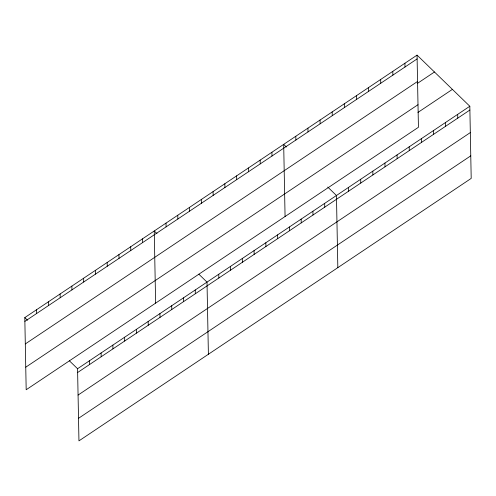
<?xml version="1.0" encoding="UTF-8"?>
<svg xmlns="http://www.w3.org/2000/svg" width="496" height="496" viewBox="0 0 496 496"><rect width="100%" height="100%" fill="white"/><g stroke="black" fill="none" stroke-linecap="round" stroke-linejoin="round"><path stroke-width="0.74" d="M417.049 55.124L418.438 127.274L26.183 389.751L24.8 317.601L417.049 55.124L469.817 106.249L471.2 178.399L78.951 440.876L77.562 368.726L69.403 360.821M24.874 321.377L417.124 58.9M25.308 343.939L417.558 81.462M417.235 83.526L434.465 71.994M25.755 367.189L418.004 104.706M417.942 112.437L452.402 89.379M77.562 368.726L469.817 106.249M77.636 372.508L469.886 110.031M78.07 395.07L470.32 132.593M78.517 418.314L470.766 155.837M286.409 147.002L283.687 144.367L285.07 216.51M327.744 187.06L336.449 195.492L337.832 267.642M156.965 233.616L154.244 230.981L155.626 303.13M198.846 274.201L207.006 282.112L208.394 354.262M24.8 317.601L27.522 320.236M457.69 114.365L457.765 118.141M445.569 122.475L445.637 126.257M433.442 130.591L433.516 134.366M421.321 138.706L421.389 142.482M409.194 146.816L409.268 150.592M404.928 63.234L404.996 67.016M397.073 154.932L397.141 158.708M392.801 71.35L392.875 75.125M384.946 163.041L385.02 166.823M380.68 79.459L380.748 83.241M372.825 171.157L372.893 174.933M368.553 87.575L368.627 91.351M360.697 179.267L360.772 183.049M356.432 95.685L356.5 99.467M348.576 187.383L348.645 191.158M344.305 103.8L344.379 107.576M332.184 111.91L332.252 115.692M324.682 203.366L324.756 207.148M320.056 120.026L320.131 123.802M312.914 211.24L312.988 215.022M307.935 128.135L308.004 131.917M301.146 219.114L301.221 222.896M295.808 136.251L295.883 140.027M289.379 226.988L289.453 230.77M277.611 234.868L277.686 238.644M271.92 152.241L271.988 156.017M265.844 242.742L265.918 246.518M260.152 160.115L260.22 163.891M254.076 250.616L254.15 254.392M248.384 167.989L248.453 171.765M242.308 258.49L242.383 262.266M236.617 175.863L236.685 179.639M230.541 266.364L230.615 270.14M224.849 183.737L224.917 187.513M218.773 274.238L218.848 278.014M213.082 191.611L213.156 195.387M201.314 199.485L201.388 203.261M195.238 289.986L195.312 293.762M189.546 207.359L189.621 211.135M183.47 297.86L183.545 301.636M177.779 215.233L177.853 219.009M171.703 305.734L171.777 309.51M166.011 223.107L166.086 226.883M159.935 313.608L160.01 317.384M148.168 321.482L148.242 325.258M142.476 238.855L142.55 242.631M136.4 329.356L136.474 333.138M130.708 246.729L130.783 250.511M124.632 337.23L124.707 341.012M118.941 254.603L119.015 258.385M112.865 345.104L112.939 348.886M107.173 262.477L107.248 266.259M101.097 352.978L101.172 356.76M95.406 270.351L95.48 274.133M89.33 360.852L89.404 364.634M83.638 278.225L83.712 282.007M71.87 286.099L71.945 289.881M60.103 293.973L60.177 297.755M48.335 301.853L48.41 305.629M36.568 309.727L36.642 313.503"/></g></svg>
